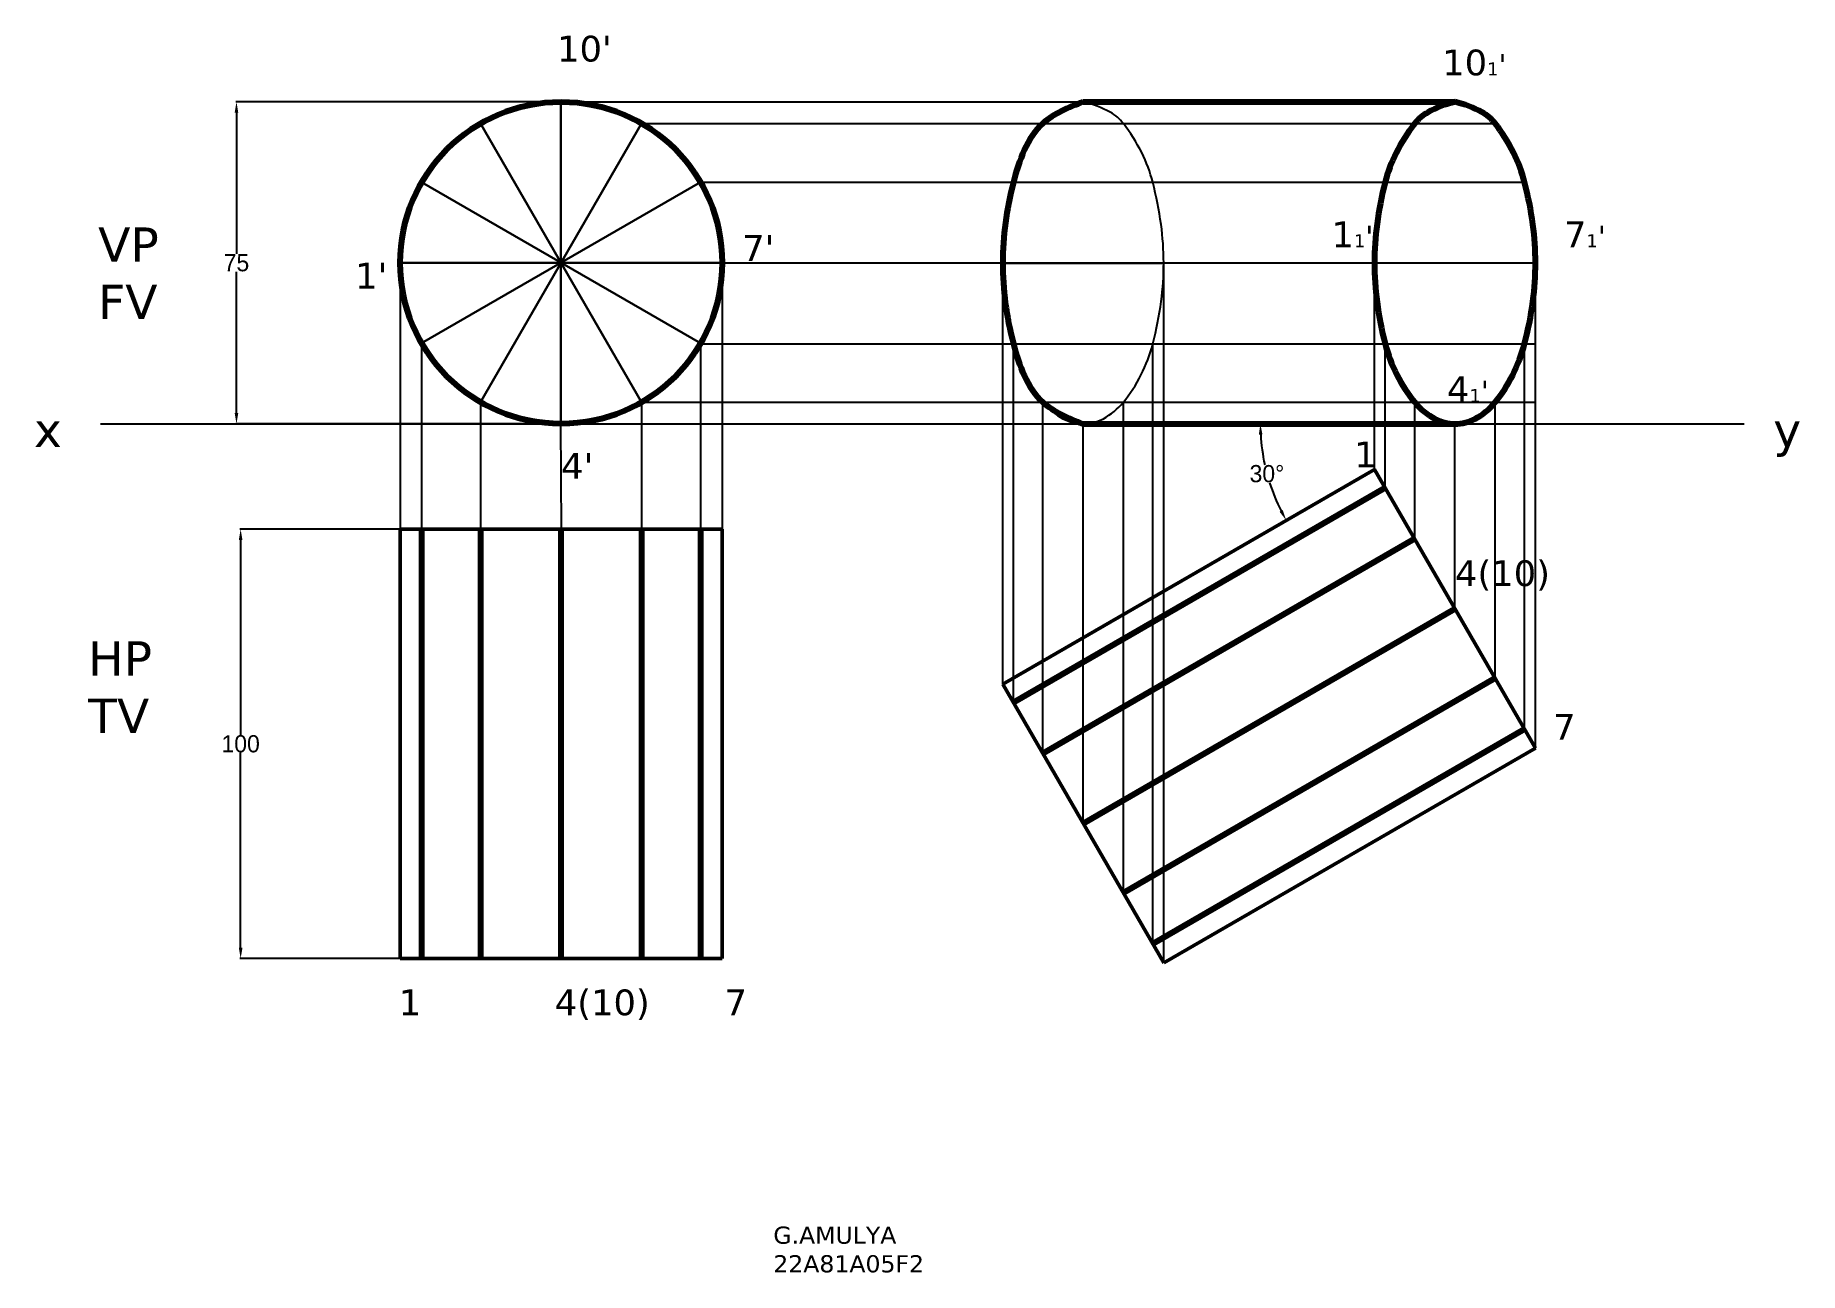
# Model space of a CAD drawing. Header units: millimetres. Extents: x -66 to 345, y -201 to 88.
import ezdxf

# ---------------------------------------------------------------- set-up
doc = ezdxf.new("R2010")
doc.units = ezdxf.units.MM
doc.header["$MEASUREMENT"] = 0
doc.header["$PDMODE"] = 35
doc.header["$PDSIZE"] = -3
doc.dimstyles.get("Standard").update_dxf_attribs({"dimtxt": 4, "dimasz": 2.5, "dimexe": 0.18, "dimexo": 0.0625, "dimgap": 0.09, "dimtad": 0, "dimtih": 1, "dimtoh": 1, "dimdec": 0, "dimzin": 0, "dimdsep": 46, "dimtxsty": 'Standard', "dimcen": 0.09, "dimadec": 0, "dimazin": 0, "dimtfac": 1, "dimtdec": 0, "dimtofl": 0, "dimtmove": 0, "dimatfit": 3, "dimfxl": 1, "dimtolj": 1, "dimtzin": 0, "dimarcsym": 0})

# ---------------------------------------------------------------- blocks, each defined once
blk = doc.blocks.new('*D1')
at = {"color": 0, "lineweight": -2}
for p, q in [((56.88, 72.22), (-18.88, 72.22)), ((-18.7, 69.72), (-18.7, 36.81)), ((-18.7, -0.28), (-18.7, 32.63)), ((56.88, -2.78), (-18.88, -2.78))]:
    blk.add_line(p, q, dxfattribs=at)
at = {"color": 0}
for points in [[(-19.11, 69.72), (-18.28, 69.72), (-18.7, 72.22)], [(-19.11, -0.28), (-18.28, -0.28), (-18.7, -2.78)]]:
    blk.add_solid(points, dxfattribs=at)
at = {"layer": 'Defpoints', "color": 0}
for p in [(-18.7, 72.22), (56.94, 72.22), (56.94, -2.78)]:
    blk.add_point(p, dxfattribs=at)
at = {"color": 0, "insert": (-18.7, 34.72), "char_height": 4, "attachment_point": 5}
blk.add_mtext('\\A1;75', dxfattribs=at)
blk = doc.blocks.new('*D3')
at = {"color": 0, "lineweight": -2}
for p, q in [((19.38, -27.33), (-17.9, -27.33)), ((-17.72, -29.83), (-17.72, -75.24)), ((-17.72, -124.83), (-17.72, -79.42)), ((19.38, -127.33), (-17.9, -127.33))]:
    blk.add_line(p, q, dxfattribs=at)
at = {"color": 0}
for points in [[(-18.14, -29.83), (-17.3, -29.83), (-17.72, -27.33)], [(-18.14, -124.83), (-17.3, -124.83), (-17.72, -127.33)]]:
    blk.add_solid(points, dxfattribs=at)
at = {"layer": 'Defpoints', "color": 0}
for p in [(19.44, -27.33), (-17.72, -127.33), (19.44, -127.33)]:
    blk.add_point(p, dxfattribs=at)
at = {"color": 0, "insert": (-17.72, -77.33), "char_height": 4, "attachment_point": 5}
blk.add_mtext('\\A1;100', dxfattribs=at)
blk = doc.blocks.new('*D4')
at = {"color": 0, "lineweight": -2}
for start, end in [(183.1868, 192.2587), (197.7769, 206.8132)]:
    blk.add_arc((264.76, -2.78), 44.95, start, end, dxfattribs=at)
at = {"color": 0}
for points in [[(219.46, -5.29), (220.29, -5.26), (219.81, -2.78)], [(225.01, -22.86), (224.27, -23.25), (225.83, -25.25)]]:
    blk.add_solid(points, dxfattribs=at)
at = {"layer": 'Defpoints', "color": 0}
for p in [(178.47, -2.78), (265.14, -2.78), (220.49, -10.58), (246.39, -13.38), (159.79, -63.38)]:
    blk.add_point(p, dxfattribs=at)
at = {"color": 0, "insert": (221.34, -14.41), "char_height": 4, "attachment_point": 5}
blk.add_mtext('\\A1;30°', dxfattribs=at)

msp = doc.modelspace()

# ---------------------------------------------------------------- linework, layer by layer
for p, q in [((56.88, 72.22), (56.88, -2.78)), ((56.88, -2.78), (56.88, 72.22)), ((56.94, 72.22), (265.14, 72.22)), ((38.13, 67.2), (75.63, 2.25)), ((38.13, 2.25), (75.63, 67.2)), ((75.63, 2.25), (38.13, 67.2)), ((75.63, 67.2), (38.13, 2.25)), ((75.63, 67.2), (274.49, 67.2)), ((24.41, 53.47), (89.36, 15.97)), ((24.41, 15.97), (89.36, 53.47)), ((89.36, 15.97), (24.41, 53.47)), ((89.36, 53.47), (24.41, 15.97)), ((89.36, 53.47), (281.35, 53.47)), ((19.38, 34.72), (94.38, 34.72)), ((94.38, 34.72), (19.38, 34.72)), ((19.44, 34.72), (94.44, 34.72)), ((19.44, 34.72), (19.44, -27.33)), ((94.38, 34.72), (283.89, 34.72)), ((94.44, 34.72), (94.44, -27.33)), ((159.79, -63.38), (159.79, 34.72)), ((159.79, 34.62), (197.29, 34.62)), ((197.29, -128.33), (197.29, 34.72)), ((197.29, 34.62), (197.29, 34.62)), ((246.39, -13.38), (246.39, 34.72)), ((246.39, 34.62), (283.89, 34.72)), ((283.89, -78.33), (283.89, 34.72)), ((24.41, 15.97), (24.41, -27.33)), ((89.36, 15.97), (89.36, -27.33)), ((89.36, 15.87), (283.89, 15.87)), ((162.27, -67.68), (162.27, 15.87)), ((194.75, -123.93), (194.75, 15.87)), ((248.87, -17.68), (248.87, 15.87)), ((281.35, -73.93), (281.35, 15.87)), ((38.13, 2.25), (38.13, -27.33)), ((75.63, 2.25), (75.63, -27.33)), ((75.63, 2.25), (283.89, 2.25)), ((169.14, -79.56), (169.14, 2.25)), ((187.89, -112.04), (187.89, 2.25)), ((255.79, -29.53), (255.79, 2.25)), ((274.49, -62.04), (274.49, 2.25)), ((-50.38, -2.78), (332.54, -2.78)), ((19.44, -2.78), (94.44, -2.78)), ((24.41, -2.78), (24.41, -2.78)), ((56.88, -2.78), (283.89, -2.78)), ((57.03, -27.33), (56.88, -2.78)), ((178.54, -95.86), (178.54, -2.78)), ((265.14, -45.86), (265.14, -2.78))]:
    msp.add_line(p, q)
at = {"lineweight": 80}
for p, q in [((178.54, 72.22), (265.14, 72.22)), ((178.47, -2.78), (265.14, -2.78)), ((248.87, -17.68), (162.27, -67.68)), ((24.41, -27.33), (24.41, -127.33)), ((38.13, -27.33), (38.13, -127.33)), ((56.94, -127.33), (56.94, -27.33)), ((75.63, -27.33), (75.63, -127.33)), ((89.36, -27.33), (89.36, -127.33)), ((255.74, -29.56), (169.14, -79.56)), ((178.54, -95.86), (265.14, -45.86)), ((274.49, -62.04), (187.89, -112.04)), ((281.35, -73.93), (194.75, -123.93))]:
    msp.add_line(p, q, dxfattribs=at)
at = {"lineweight": 50}
for p, q in [((246.39, -13.38), (159.79, -63.38)), ((246.39, -13.38), (283.89, -78.33)), ((19.44, -27.33), (94.44, -27.33)), ((19.44, -27.33), (19.44, -127.33)), ((94.44, -27.33), (94.44, -127.33)), ((159.79, -63.38), (197.29, -128.33)), ((283.89, -78.33), (197.29, -128.33)), ((19.44, -127.33), (94.44, -127.33))]:
    msp.add_line(p, q, dxfattribs=at)
msp.add_lwpolyline([(178.54, 72.22, 0.06284), (172.22, 69.81, 0.106106), (169.14, 67.2, 0.048473), (164.83, 60.34, 0.053623), (162.27, 53.47, 0.029463), (160.39, 43.71, 0.032526), (159.79, 34.72, 0.033084), (160.38, 25.66, 0.030126), (162.27, 15.87, 0.053937), (164.99, 8.62, 0.054863), (169.14, 2.25, 0.098867), (173.83, -1.61, 0.124234), (178.54, -2.78, 0.122992), (183.24, -1.58, 0.098564), (187.89, 2.25, 0.054468), (192, 8.58, 0.05286), (194.75, 15.87, 0.030387), (196.69, 25.73, 0.033911), (197.29, 34.72, 0.033333), (196.68, 43.64, 0.029715), (194.75, 53.47, 0.052549), (192.16, 60.38, 0.048113), (187.89, 67.2, 0.105767), (184.83, 69.79, 0.062362), (178.54, 72.22)], format="xyb")
at = {"lineweight": 80}
msp.add_lwpolyline([(265.14, 72.22, 0.062049), (258.86, 69.79, 0.104609), (255.79, 67.2, 0.048566), (251.44, 60.32, 0.054012), (248.87, 53.47, 0.029862), (247, 43.77, 0.032527), (246.39, 34.72, 0.033082), (246.99, 25.59, 0.030534), (248.87, 15.87, 0.054323), (251.6, 8.64, 0.054863), (255.79, 2.25, 0.097461), (260.48, -1.6, 0.123692), (265.14, -2.78, 0.124143), (269.83, -1.6, 0.098622), (274.49, 2.25, 0.054411), (278.6, 8.59, 0.05286), (281.35, 15.87, 0.030387), (283.3, 25.73, 0.033911), (283.89, 34.72, 0.033333), (283.29, 43.64, 0.029715), (281.35, 53.47, 0.052549), (278.76, 60.38, 0.048113), (274.49, 67.2, 0.105767), (271.43, 69.79, 0.062362), (265.14, 72.22)], format="xyb", dxfattribs=at)
msp.add_circle((56.94, 34.72), 37.5, dxfattribs=at)
msp.add_spline([(178.54, 72.22), (169.14, 67.2), (162.27, 53.47), (159.79, 34.72), (162.27, 15.87), (169.14, 2.25), (178.47, -2.78)], degree=3, dxfattribs=at)

# ---------------------------------------------------------------- texts
at = {"attachment_point": 1}
for s, insert, char_height in [("{\\fVerdana|b0|i0|c0|p34;10'}", (55.98, 87.61), 6), ("{\\fVerdana|b0|i0|c0|p34;10\\H0.5x;1\\H1.667x;'}", (262.16, 84.39), 6), ('{\\fVerdana|b0|i0|c0|p34;VP\\PFV}', (-50.91, 42.96), 8), ("{\\fVerdana|b0|i0|c0|p34;  7'}", (93.88, 41.18), 6), ("{\\fVerdana|b0|i0|c0|p34;1\\H0.5x;1\\H1.667x;'}", (236.4, 44.35), 6), ("{\\fVerdana|b0|i0|c0|p34;7\\H0.5x;1\\H1.667x;'}", (290.53, 44.35), 6), ("{\\fVerdana|b0|i0|c0|p34;1'}", (8.94, 34.72), 6), ("{\\fVerdana|b0|i0|c0|p34;4\\H0.5x;1\\H1.667x;'}", (263.28, 8.31), 6), ('{\\fVerdana|b0|i0|c0|p34;x}', (-65.87, -0.2), 8), ('{\\fVerdana|b0|i0|c0|p34;y}', (339.28, -0.2), 8), ('{\\fVerdana|b0|i0|c0|p34;1}', (241.65, -6.92), 6), ("{\\fVerdana|b0|i0|c0|p34;4'}", (56.92, -9.59), 6), ('{\\fVerdana|b0|i0|c0|p34;4(10)}', (265.14, -34.57), 6), ('{\\fVerdana|b0|i0|c0|p34;HP\\PTV}', (-53.23, -53.43), 8), ('{\\fVerdana|b0|i0|c0|p34;7}', (288, -70.36), 6), ('{\\fVerdana|b0|i0|c0|p34;1}', (19.1, -134.53), 6), ('{\\fVerdana|b0|i0|c0|p34;4(10)}', (55.44, -134.53), 6), ('{\\fVerdana|b0|i0|c0|p34;7}', (95, -134.53), 6), ('{\\fVerdana|b0|i0|c0|p34;G.AMULYA\\P22A81A05F2}', (106.36, -189.75), 4)]:
    msp.add_mtext(s, dxfattribs=dict(at, insert=insert, char_height=char_height))

# ---------------------------------------------------------------- dimensions: what is measured, and where the dimension line sits
for base, p1, p2, picture, middle in [((-18.7, 72.22), (56.94, -2.78), (56.94, 72.22), '*D1', (-18.7, 34.72)), ((-17.72, -127.33), (19.44, -27.33), (19.44, -127.33), '*D3', (-17.72, -77.33))]:
    dim = msp.add_linear_dim(base=base, p1=p1, p2=p2, angle=90, dimstyle='Standard')
    dim.commit()
    dim.dimension.update_dxf_attribs({"geometry": picture, "text_midpoint": middle, "dimtype": 160})
dim = msp.add_angular_dim_2l(base=(220.49, -10.58), line1=((246.39, -13.38), (159.79, -63.38)), line2=((178.47, -2.78), (265.14, -2.78)), dimstyle='Standard')
dim.commit()
dim.dimension.update_dxf_attribs({"geometry": '*D4', "text_midpoint": (221.34, -14.41)})

doc.saveas('drawing.dxf')
